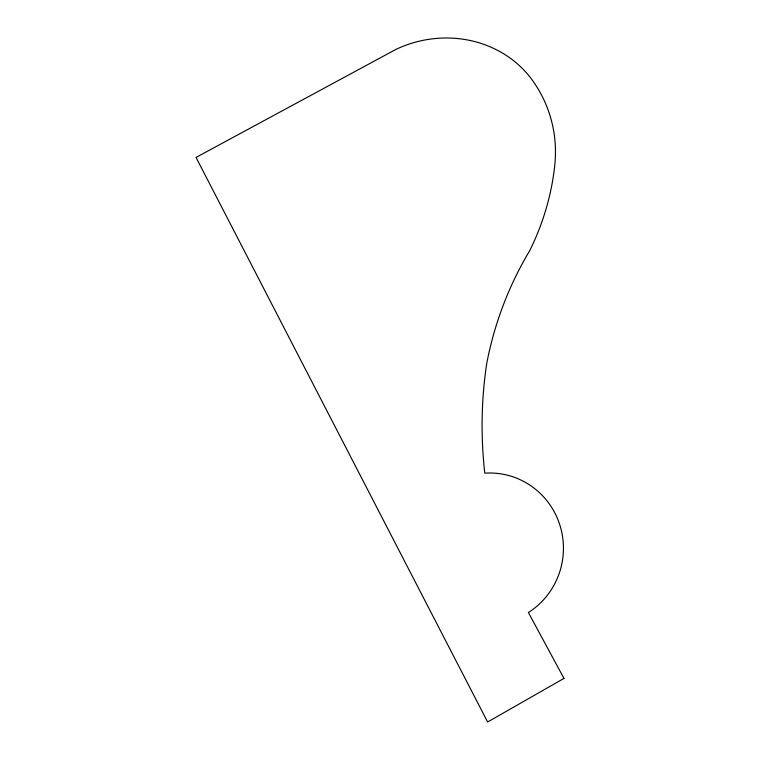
<?xml version="1.0" encoding="UTF-8"?>
<svg xmlns="http://www.w3.org/2000/svg" width="760" height="760" viewBox="0 0 760 760"><rect width="100%" height="100%" fill="white"/><g stroke="black" fill="none" stroke-linecap="round" stroke-linejoin="round"><path stroke-width="1.14" d="M563.967 678.404L487.625 722L196.032 157.424L395.988 49.362A109.563 101.365 -17.8 0 1 532.788 80.807A141.873 131.508 -20.3 0 1 554.762 165.291A266.959 243.694 -28.3 0 1 529.739 250.638A396.445 368.581 32.2 0 0 486.704 363.565A469.69 430.198 32.3 0 0 484.776 473.166A75.459 73.901 -86.2 0 1 559.939 525.303A75.459 73.901 -86.2 0 1 528.39 612.522L563.967 678.404"/></g></svg>
